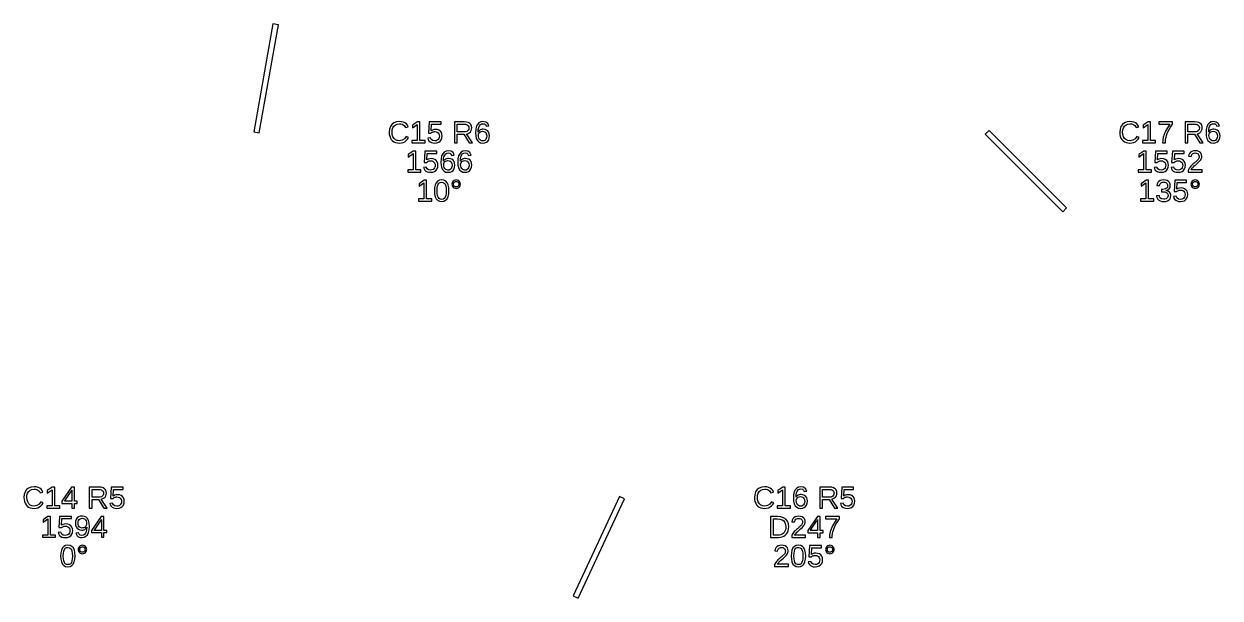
# Model space of a CAD drawing. Extents: x 195 to 2890, y 70 to 1529.
# Drawn here: x 1560.3 to 1887.8, y 472.5 to 629.7 of the extents above; entities that cross this region are included whole.
import ezdxf

# ---------------------------------------------------------------- set-up
doc = ezdxf.new("R2010")
doc.units = 0
doc.layers.get('0').update_dxf_attribs({"linetype": 'CONTINUOUS'})

msp = doc.modelspace()

# ---------------------------------------------------------------- linework, layer by layer
for points in [[(1629.95, 629.414), (1628.47, 629.674), (1623.26, 600.13), (1624.74, 599.87)], [(1663.63, 597.093), (1664.13, 597.222), (1664.58, 597.437), (1664.97, 597.734), (1665.3, 598.109), (1665.57, 598.564), (1664.94, 598.881), (1664.47, 598.219), (1663.86, 597.821), (1663.13, 597.689), (1662.54, 597.76), (1662.05, 597.974), (1661.64, 598.33), (1661.33, 598.803), (1661.15, 599.368), (1661.08, 600.024), (1661.14, 600.685), (1661.32, 601.244), (1661.61, 601.703), (1662.01, 602.043), (1662.51, 602.247), (1663.09, 602.315), (1663.48, 602.286), (1663.83, 602.198), (1664.14, 602.051), (1664.41, 601.848), (1664.62, 601.593), (1664.78, 601.286), (1665.52, 601.53), (1665.29, 601.961), (1664.99, 602.315), (1664.62, 602.592), (1664.17, 602.791), (1663.66, 602.91), (1663.09, 602.95), (1662.28, 602.863), (1661.59, 602.604), (1661.04, 602.173), (1660.62, 601.589), (1660.38, 600.873), (1660.3, 600.024), (1660.33, 599.441), (1660.44, 598.913), (1660.63, 598.44), (1660.88, 598.028), (1661.2, 597.685), (1661.59, 597.41), (1662.04, 597.21), (1662.54, 597.09), (1663.09, 597.05)], [(1670.12, 597.754), (1668.72, 597.754), (1668.72, 602.864), (1668.05, 602.864), (1666.69, 601.933), (1666.69, 601.241), (1667.99, 602.165), (1667.99, 597.754), (1666.53, 597.754), (1666.53, 597.132), (1670.12, 597.132)], [(1673.37, 597.108), (1673.86, 597.282), (1674.27, 597.571), (1674.57, 597.961), (1674.75, 598.437), (1674.81, 598.999), (1674.75, 599.497), (1674.59, 599.929), (1674.31, 600.293), (1673.93, 600.569), (1673.48, 600.734), (1672.96, 600.789), (1672.51, 600.749), (1672.12, 600.627), (1671.77, 600.423), (1671.88, 602.242), (1674.48, 602.242), (1674.48, 602.864), (1671.22, 602.864), (1671.03, 599.78), (1671.74, 599.78), (1671.91, 599.915), (1672.08, 600.021), (1672.25, 600.098), (1672.43, 600.15), (1672.61, 600.181), (1672.81, 600.191), (1673.16, 600.154), (1673.46, 600.043), (1673.71, 599.858), (1673.9, 599.612), (1674.01, 599.321), (1674.05, 598.983), (1674.01, 598.597), (1673.9, 598.271), (1673.71, 598.004), (1673.46, 597.806), (1673.16, 597.688), (1672.79, 597.648), (1672.23, 597.743), (1671.83, 598.026), (1671.6, 598.499), (1670.86, 598.413), (1670.99, 598.006), (1671.19, 597.668), (1671.48, 597.4), (1671.84, 597.206), (1672.28, 597.089), (1672.78, 597.05)], [(1678.94, 599.512), (1680.72, 599.512), (1682.21, 597.132), (1683.11, 597.132), (1681.48, 599.601), (1681.88, 599.713), (1682.23, 599.896), (1682.51, 600.151), (1682.71, 600.463), (1682.84, 600.821), (1682.88, 601.225), (1682.82, 601.702), (1682.64, 602.104), (1682.35, 602.431), (1681.95, 602.672), (1681.45, 602.816), (1680.86, 602.864), (1678.16, 602.864), (1678.16, 597.132), (1678.94, 597.132)], [(1686.45, 597.108), (1686.9, 597.283), (1687.27, 597.575), (1687.54, 597.967), (1687.71, 598.445), (1687.76, 599.007), (1687.71, 599.528), (1687.55, 599.973), (1687.3, 600.342), (1686.95, 600.618), (1686.53, 600.783), (1686.04, 600.838), (1685.74, 600.817), (1685.46, 600.752), (1685.21, 600.645), (1684.98, 600.496), (1684.8, 600.309), (1684.64, 600.081), (1684.68, 600.761), (1684.8, 601.325), (1684.99, 601.772), (1685.25, 602.096), (1685.57, 602.291), (1685.96, 602.356), (1686.39, 602.278), (1686.7, 602.045), (1686.9, 601.656), (1687.6, 601.782), (1687.27, 602.431), (1686.73, 602.82), (1685.97, 602.95), (1685.36, 602.861), (1684.85, 602.595), (1684.45, 602.152), (1684.15, 601.544), (1683.98, 600.782), (1683.92, 599.866), (1683.97, 599.022), (1684.14, 598.323), (1684.43, 597.77), (1684.82, 597.37), (1685.31, 597.13), (1685.91, 597.05)], [(1863.63, 597.093), (1864.13, 597.222), (1864.58, 597.437), (1864.97, 597.734), (1865.3, 598.109), (1865.57, 598.564), (1864.94, 598.881), (1864.47, 598.219), (1863.86, 597.821), (1863.13, 597.689), (1862.54, 597.76), (1862.05, 597.974), (1861.64, 598.33), (1861.33, 598.803), (1861.15, 599.368), (1861.08, 600.024), (1861.14, 600.685), (1861.32, 601.244), (1861.61, 601.703), (1862.01, 602.043), (1862.51, 602.247), (1863.09, 602.315), (1863.48, 602.286), (1863.83, 602.198), (1864.14, 602.051), (1864.41, 601.848), (1864.62, 601.593), (1864.78, 601.286), (1865.52, 601.53), (1865.29, 601.961), (1864.99, 602.315), (1864.62, 602.592), (1864.17, 602.791), (1863.66, 602.91), (1863.09, 602.95), (1862.28, 602.863), (1861.59, 602.604), (1861.04, 602.173), (1860.62, 601.589), (1860.38, 600.873), (1860.3, 600.024), (1860.33, 599.441), (1860.44, 598.913), (1860.63, 598.44), (1860.88, 598.028), (1861.2, 597.685), (1861.59, 597.41), (1862.04, 597.21), (1862.54, 597.09), (1863.09, 597.05)], [(1870.12, 597.754), (1868.72, 597.754), (1868.72, 602.864), (1868.05, 602.864), (1866.69, 601.933), (1866.69, 601.241), (1867.99, 602.165), (1867.99, 597.754), (1866.53, 597.754), (1866.53, 597.132), (1870.12, 597.132)], [(1872.8, 597.655), (1872.86, 598.166), (1872.96, 598.665), (1873.1, 599.161), (1873.28, 599.662), (1873.5, 600.167), (1873.8, 600.739), (1874.21, 601.44), (1874.74, 602.27), (1874.74, 602.864), (1870.95, 602.864), (1870.95, 602.242), (1874.03, 602.242), (1873.37, 601.228), (1872.86, 600.295), (1872.48, 599.445), (1872.22, 598.648), (1872.06, 597.877), (1872.01, 597.132), (1872.78, 597.132)], [(1878.94, 599.512), (1880.72, 599.512), (1882.21, 597.132), (1883.11, 597.132), (1881.48, 599.601), (1881.88, 599.713), (1882.23, 599.896), (1882.51, 600.151), (1882.71, 600.463), (1882.84, 600.821), (1882.88, 601.225), (1882.82, 601.702), (1882.64, 602.104), (1882.35, 602.431), (1881.95, 602.672), (1881.45, 602.816), (1880.86, 602.864), (1878.16, 602.864), (1878.16, 597.132), (1878.94, 597.132)], [(1886.45, 597.108), (1886.9, 597.283), (1887.27, 597.575), (1887.54, 597.967), (1887.71, 598.445), (1887.76, 599.007), (1887.71, 599.528), (1887.55, 599.973), (1887.3, 600.342), (1886.95, 600.618), (1886.53, 600.783), (1886.04, 600.838), (1885.74, 600.817), (1885.46, 600.752), (1885.21, 600.645), (1884.98, 600.496), (1884.8, 600.309), (1884.64, 600.081), (1884.68, 600.761), (1884.8, 601.325), (1884.99, 601.772), (1885.25, 602.096), (1885.57, 602.291), (1885.96, 602.356), (1886.39, 602.278), (1886.7, 602.045), (1886.9, 601.656), (1887.6, 601.782), (1887.27, 602.431), (1886.73, 602.82), (1885.97, 602.95), (1885.36, 602.861), (1884.85, 602.595), (1884.45, 602.152), (1884.15, 601.544), (1883.98, 600.782), (1883.92, 599.866), (1883.97, 599.022), (1884.14, 598.323), (1884.43, 597.77), (1884.82, 597.37), (1885.31, 597.13), (1885.91, 597.05)], [(1678.94, 600.126), (1678.94, 602.242), (1680.78, 602.242), (1681.17, 602.213), (1681.5, 602.125), (1681.76, 601.979), (1681.95, 601.778), (1682.06, 601.524), (1682.1, 601.217), (1682.06, 600.898), (1681.95, 600.63), (1681.76, 600.413), (1681.51, 600.254), (1681.19, 600.158), (1680.81, 600.126)], [(1685.56, 597.687), (1685.28, 597.828), (1685.05, 598.063), (1684.86, 598.372), (1684.75, 598.734), (1684.72, 599.15), (1684.75, 599.474), (1684.86, 599.749), (1685.03, 599.974), (1685.27, 600.14), (1685.54, 600.239), (1685.86, 600.273), (1686.2, 600.235), (1686.48, 600.122), (1686.71, 599.935), (1686.88, 599.678), (1686.98, 599.358), (1687.02, 598.975), (1686.98, 598.589), (1686.88, 598.263), (1686.72, 597.996), (1686.49, 597.798), (1686.21, 597.68), (1685.89, 597.64)], [(1845.74, 579.317), (1824.53, 600.53), (1823.47, 599.47), (1844.68, 578.256)], [(1878.94, 600.126), (1878.94, 602.242), (1880.78, 602.242), (1881.17, 602.213), (1881.5, 602.125), (1881.76, 601.979), (1881.95, 601.778), (1882.06, 601.524), (1882.1, 601.217), (1882.06, 600.898), (1881.95, 600.63), (1881.76, 600.413), (1881.51, 600.254), (1881.19, 600.158), (1880.81, 600.126)], [(1885.56, 597.687), (1885.28, 597.828), (1885.05, 598.063), (1884.86, 598.372), (1884.75, 598.734), (1884.72, 599.15), (1884.75, 599.474), (1884.86, 599.749), (1885.03, 599.974), (1885.27, 600.14), (1885.54, 600.239), (1885.86, 600.273), (1886.2, 600.235), (1886.48, 600.122), (1886.71, 599.935), (1886.88, 599.678), (1886.98, 599.358), (1887.02, 598.975), (1886.98, 598.589), (1886.88, 598.263), (1886.72, 597.996), (1886.49, 597.798), (1886.21, 597.68), (1885.89, 597.64)], [(1668.96, 589.754), (1667.56, 589.754), (1667.56, 594.864), (1666.89, 594.864), (1665.53, 593.933), (1665.53, 593.241), (1666.83, 594.165), (1666.83, 589.754), (1665.37, 589.754), (1665.37, 589.132), (1668.96, 589.132)], [(1672.21, 589.108), (1672.7, 589.282), (1673.11, 589.571), (1673.41, 589.961), (1673.59, 590.437), (1673.65, 590.999), (1673.59, 591.497), (1673.43, 591.929), (1673.15, 592.293), (1672.77, 592.569), (1672.32, 592.734), (1671.8, 592.789), (1671.35, 592.749), (1670.96, 592.627), (1670.61, 592.423), (1670.72, 594.242), (1673.32, 594.242), (1673.32, 594.864), (1670.06, 594.864), (1669.87, 591.78), (1670.58, 591.78), (1670.75, 591.915), (1670.92, 592.021), (1671.09, 592.098), (1671.27, 592.15), (1671.45, 592.181), (1671.65, 592.191), (1672, 592.154), (1672.3, 592.043), (1672.55, 591.858), (1672.74, 591.612), (1672.85, 591.321), (1672.89, 590.983), (1672.85, 590.597), (1672.74, 590.271), (1672.56, 590.004), (1672.3, 589.806), (1672, 589.688), (1671.63, 589.648), (1671.07, 589.743), (1670.68, 590.026), (1670.44, 590.499), (1669.7, 590.413), (1669.83, 590.006), (1670.03, 589.668), (1670.32, 589.4), (1670.68, 589.206), (1671.12, 589.089), (1671.62, 589.05)], [(1676.95, 589.108), (1677.41, 589.283), (1677.78, 589.575), (1678.05, 589.967), (1678.21, 590.445), (1678.27, 591.007), (1678.22, 591.528), (1678.06, 591.973), (1677.8, 592.342), (1677.46, 592.618), (1677.04, 592.783), (1676.54, 592.838), (1676.24, 592.817), (1675.97, 592.752), (1675.71, 592.645), (1675.49, 592.496), (1675.3, 592.309), (1675.15, 592.081), (1675.19, 592.761), (1675.3, 593.325), (1675.5, 593.772), (1675.76, 594.096), (1676.08, 594.291), (1676.47, 594.356), (1676.89, 594.278), (1677.21, 594.045), (1677.41, 593.656), (1678.11, 593.782), (1677.78, 594.431), (1677.23, 594.82), (1676.47, 594.95), (1675.87, 594.861), (1675.36, 594.595), (1674.96, 594.152), (1674.66, 593.544), (1674.48, 592.782), (1674.42, 591.866), (1674.48, 591.022), (1674.65, 590.323), (1674.94, 589.77), (1675.33, 589.37), (1675.82, 589.13), (1676.42, 589.05)], [(1681.59, 589.108), (1682.04, 589.283), (1682.41, 589.575), (1682.68, 589.967), (1682.85, 590.445), (1682.9, 591.007), (1682.85, 591.528), (1682.7, 591.973), (1682.44, 592.342), (1682.09, 592.618), (1681.67, 592.783), (1681.18, 592.838), (1680.88, 592.817), (1680.6, 592.752), (1680.35, 592.645), (1680.12, 592.496), (1679.94, 592.309), (1679.79, 592.081), (1679.82, 592.761), (1679.94, 593.325), (1680.13, 593.772), (1680.39, 594.096), (1680.71, 594.291), (1681.1, 594.356), (1681.53, 594.278), (1681.84, 594.045), (1682.04, 593.656), (1682.74, 593.782), (1682.41, 594.431), (1681.87, 594.82), (1681.11, 594.95), (1680.5, 594.861), (1680, 594.595), (1679.59, 594.152), (1679.29, 593.544), (1679.12, 592.782), (1679.06, 591.866), (1679.11, 591.022), (1679.29, 590.323), (1679.57, 589.77), (1679.96, 589.37), (1680.46, 589.13), (1681.05, 589.05)], [(1868.96, 589.754), (1867.56, 589.754), (1867.56, 594.864), (1866.89, 594.864), (1865.53, 593.933), (1865.53, 593.241), (1866.83, 594.165), (1866.83, 589.754), (1865.37, 589.754), (1865.37, 589.132), (1868.96, 589.132)], [(1872.21, 589.108), (1872.7, 589.282), (1873.11, 589.571), (1873.41, 589.961), (1873.59, 590.437), (1873.65, 590.999), (1873.59, 591.497), (1873.43, 591.929), (1873.15, 592.293), (1872.77, 592.569), (1872.32, 592.734), (1871.8, 592.789), (1871.35, 592.749), (1870.96, 592.627), (1870.61, 592.423), (1870.72, 594.242), (1873.32, 594.242), (1873.32, 594.864), (1870.06, 594.864), (1869.87, 591.78), (1870.58, 591.78), (1870.75, 591.915), (1870.92, 592.021), (1871.09, 592.098), (1871.27, 592.15), (1871.45, 592.181), (1871.65, 592.191), (1872, 592.154), (1872.3, 592.043), (1872.55, 591.858), (1872.74, 591.612), (1872.85, 591.321), (1872.89, 590.983), (1872.85, 590.597), (1872.74, 590.271), (1872.56, 590.004), (1872.3, 589.806), (1872, 589.688), (1871.63, 589.648), (1871.07, 589.743), (1870.68, 590.026), (1870.44, 590.499), (1869.7, 590.413), (1869.83, 590.006), (1870.03, 589.668), (1870.32, 589.4), (1870.68, 589.206), (1871.12, 589.089), (1871.62, 589.05)], [(1876.84, 589.108), (1877.34, 589.282), (1877.75, 589.571), (1878.04, 589.961), (1878.22, 590.437), (1878.28, 590.999), (1878.23, 591.497), (1878.06, 591.929), (1877.78, 592.293), (1877.41, 592.569), (1876.96, 592.734), (1876.43, 592.789), (1875.99, 592.749), (1875.59, 592.627), (1875.25, 592.423), (1875.36, 594.242), (1877.95, 594.242), (1877.95, 594.864), (1874.69, 594.864), (1874.5, 591.78), (1875.22, 591.78), (1875.39, 591.915), (1875.56, 592.021), (1875.73, 592.098), (1875.9, 592.15), (1876.09, 592.181), (1876.28, 592.191), (1876.64, 592.154), (1876.94, 592.043), (1877.19, 591.858), (1877.37, 591.612), (1877.49, 591.321), (1877.52, 590.983), (1877.49, 590.597), (1877.38, 590.271), (1877.19, 590.004), (1876.94, 589.806), (1876.63, 589.688), (1876.27, 589.648), (1875.71, 589.743), (1875.31, 590.026), (1875.07, 590.499), (1874.33, 590.413), (1874.46, 590.006), (1874.67, 589.668), (1874.96, 589.4), (1875.32, 589.206), (1875.75, 589.089), (1876.25, 589.05)], [(1882.85, 589.754), (1879.86, 589.754), (1879.96, 589.946), (1880.09, 590.144), (1880.26, 590.346), (1880.46, 590.559), (1880.71, 590.789), (1881, 591.036), (1881.51, 591.457), (1881.89, 591.797), (1882.15, 592.057), (1882.34, 592.277), (1882.49, 592.496), (1882.61, 592.716), (1882.69, 592.936), (1882.74, 593.157), (1882.76, 593.379), (1882.71, 593.843), (1882.55, 594.23), (1882.29, 594.541), (1881.94, 594.768), (1881.5, 594.904), (1880.96, 594.95), (1880.47, 594.905), (1880.04, 594.769), (1879.67, 594.543), (1879.38, 594.24), (1879.19, 593.876), (1879.09, 593.448), (1879.83, 593.379), (1879.9, 593.663), (1880.02, 593.901), (1880.19, 594.093), (1880.41, 594.235), (1880.67, 594.319), (1880.96, 594.348), (1881.27, 594.319), (1881.52, 594.232), (1881.73, 594.087), (1881.88, 593.89), (1881.98, 593.646), (1882.01, 593.355), (1881.99, 593.13), (1881.94, 592.921), (1881.85, 592.728), (1881.73, 592.547), (1881.59, 592.37), (1881.43, 592.199), (1881.25, 592.031), (1881.05, 591.863), (1880.84, 591.695), (1880.63, 591.522), (1880.41, 591.34), (1880.19, 591.148), (1879.97, 590.943), (1879.76, 590.724), (1879.56, 590.488), (1879.37, 590.233), (1879.2, 589.953), (1879.05, 589.648), (1879.05, 589.132), (1882.85, 589.132)], [(1676.07, 589.687), (1675.79, 589.828), (1675.55, 590.063), (1675.37, 590.372), (1675.26, 590.734), (1675.22, 591.15), (1675.26, 591.474), (1675.36, 591.749), (1675.54, 591.974), (1675.77, 592.14), (1676.05, 592.239), (1676.37, 592.273), (1676.7, 592.235), (1676.99, 592.122), (1677.22, 591.935), (1677.39, 591.678), (1677.49, 591.358), (1677.52, 590.975), (1677.49, 590.589), (1677.39, 590.263), (1677.22, 589.996), (1677, 589.798), (1676.72, 589.68), (1676.39, 589.64)], [(1680.71, 589.687), (1680.43, 589.828), (1680.19, 590.063), (1680, 590.372), (1679.9, 590.734), (1679.86, 591.15), (1679.89, 591.474), (1680, 591.749), (1680.17, 591.974), (1680.41, 592.14), (1680.68, 592.239), (1681, 592.273), (1681.34, 592.235), (1681.62, 592.122), (1681.85, 591.935), (1682.02, 591.678), (1682.12, 591.358), (1682.16, 590.975), (1682.12, 590.589), (1682.02, 590.263), (1681.86, 589.996), (1681.63, 589.798), (1681.35, 589.68), (1681.03, 589.64)], [(1671.93, 581.754), (1670.53, 581.754), (1670.53, 586.864), (1669.86, 586.864), (1668.5, 585.933), (1668.5, 585.241), (1669.79, 586.165), (1669.79, 581.754), (1668.33, 581.754), (1668.33, 581.132), (1671.93, 581.132)], [(1675.25, 581.134), (1675.74, 581.387), (1676.14, 581.807), (1676.42, 582.387), (1676.59, 583.118), (1676.64, 584), (1676.59, 584.894), (1676.43, 585.629), (1676.16, 586.205), (1675.78, 586.619), (1675.28, 586.867), (1674.67, 586.95), (1674.03, 586.868), (1673.53, 586.623), (1673.14, 586.213), (1672.87, 585.64), (1672.71, 584.902), (1672.66, 584), (1672.71, 583.114), (1672.88, 582.382), (1673.16, 581.803), (1673.54, 581.385), (1674.04, 581.134), (1674.64, 581.05)], [(1674.25, 581.711), (1673.94, 581.9), (1673.7, 582.214), (1673.53, 582.664), (1673.43, 583.259), (1673.4, 584), (1673.43, 584.759), (1673.53, 585.362), (1673.69, 585.806), (1673.93, 586.112), (1674.26, 586.295), (1674.67, 586.356), (1675.06, 586.294), (1675.38, 586.108), (1675.61, 585.798), (1675.77, 585.351), (1675.87, 584.751), (1675.9, 584), (1675.86, 583.271), (1675.76, 582.68), (1675.6, 582.226), (1675.36, 581.905), (1675.04, 581.712), (1674.65, 581.648)], [(1678.94, 584.668), (1679.21, 584.781), (1679.46, 584.968), (1679.65, 585.21), (1679.76, 585.484), (1679.8, 585.79), (1679.76, 586.097), (1679.65, 586.371), (1679.46, 586.612), (1679.22, 586.8), (1678.94, 586.912), (1678.63, 586.95), (1678.32, 586.912), (1678.05, 586.798), (1677.8, 586.608), (1677.62, 586.365), (1677.5, 586.093), (1677.46, 585.79), (1677.5, 585.488), (1677.62, 585.215), (1677.81, 584.972), (1678.05, 584.783), (1678.33, 584.669), (1678.63, 584.631)], [(1678.44, 585.082), (1678.27, 585.154), (1678.12, 585.274), (1678, 585.427), (1677.93, 585.599), (1677.91, 585.79), (1677.93, 585.981), (1678, 586.154), (1678.12, 586.307), (1678.27, 586.427), (1678.44, 586.499), (1678.63, 586.523), (1678.83, 586.499), (1679, 586.429), (1679.15, 586.311), (1679.26, 586.159), (1679.33, 585.986), (1679.36, 585.79), (1679.33, 585.597), (1679.26, 585.424), (1679.15, 585.271), (1678.99, 585.153), (1678.82, 585.082), (1678.63, 585.058)], [(1869.61, 581.754), (1868.21, 581.754), (1868.21, 586.864), (1867.54, 586.864), (1866.18, 585.933), (1866.18, 585.241), (1867.48, 586.165), (1867.48, 581.754), (1866.02, 581.754), (1866.02, 581.132), (1869.61, 581.132)], [(1872.92, 581.099), (1873.4, 581.244), (1873.78, 581.486), (1874.06, 581.816), (1874.23, 582.225), (1874.28, 582.714), (1874.24, 583.06), (1874.13, 583.363), (1873.93, 583.626), (1873.66, 583.835), (1873.32, 583.978), (1872.93, 584.057), (1872.93, 584.073), (1873.29, 584.179), (1873.58, 584.335), (1873.82, 584.539), (1873.99, 584.791), (1874.09, 585.089), (1874.13, 585.432), (1874.07, 585.875), (1873.91, 586.247), (1873.65, 586.549), (1873.29, 586.772), (1872.84, 586.905), (1872.31, 586.95), (1871.81, 586.906), (1871.38, 586.774), (1871.02, 586.555), (1870.73, 586.258), (1870.53, 585.892), (1870.43, 585.457), (1871.17, 585.4), (1871.23, 585.678), (1871.34, 585.911), (1871.52, 586.099), (1871.74, 586.237), (1872, 586.32), (1872.3, 586.348), (1872.63, 586.318), (1872.89, 586.229), (1873.1, 586.081), (1873.25, 585.882), (1873.34, 585.64), (1873.37, 585.355), (1873.34, 585.068), (1873.23, 584.826), (1873.04, 584.629), (1872.79, 584.483), (1872.48, 584.395), (1872.11, 584.366), (1871.71, 584.366), (1871.71, 583.731), (1872.12, 583.731), (1872.54, 583.702), (1872.89, 583.615), (1873.16, 583.469), (1873.36, 583.271), (1873.48, 583.028), (1873.52, 582.739), (1873.49, 582.41), (1873.38, 582.14), (1873.21, 581.929), (1872.97, 581.778), (1872.68, 581.687), (1872.34, 581.656), (1871.71, 581.769), (1871.29, 582.108), (1871.09, 582.674), (1870.33, 582.604), (1870.45, 582.134), (1870.65, 581.746), (1870.95, 581.443), (1871.34, 581.225), (1871.8, 581.094), (1872.34, 581.05)], [(1877.49, 581.108), (1877.99, 581.282), (1878.4, 581.571), (1878.7, 581.961), (1878.88, 582.437), (1878.94, 582.999), (1878.88, 583.497), (1878.71, 583.929), (1878.43, 584.293), (1878.06, 584.569), (1877.61, 584.734), (1877.08, 584.789), (1876.64, 584.749), (1876.24, 584.627), (1875.9, 584.423), (1876.01, 586.242), (1878.6, 586.242), (1878.6, 586.864), (1875.34, 586.864), (1875.15, 583.78), (1875.87, 583.78), (1876.04, 583.915), (1876.21, 584.021), (1876.38, 584.098), (1876.56, 584.15), (1876.74, 584.181), (1876.93, 584.191), (1877.29, 584.154), (1877.59, 584.043), (1877.84, 583.858), (1878.03, 583.612), (1878.14, 583.321), (1878.17, 582.983), (1878.14, 582.597), (1878.03, 582.271), (1877.84, 582.004), (1877.59, 581.806), (1877.28, 581.688), (1876.92, 581.648), (1876.36, 581.743), (1875.96, 582.026), (1875.73, 582.499), (1874.98, 582.413), (1875.11, 582.006), (1875.32, 581.668), (1875.61, 581.4), (1875.97, 581.206), (1876.4, 581.089), (1876.9, 581.05)], [(1881.25, 584.668), (1881.53, 584.781), (1881.77, 584.968), (1881.96, 585.21), (1882.08, 585.484), (1882.12, 585.79), (1882.08, 586.097), (1881.97, 586.371), (1881.78, 586.612), (1881.53, 586.8), (1881.26, 586.912), (1880.95, 586.95), (1880.64, 586.912), (1880.36, 586.798), (1880.12, 586.608), (1879.93, 586.365), (1879.82, 586.093), (1879.78, 585.79), (1879.82, 585.488), (1879.93, 585.215), (1880.13, 584.972), (1880.37, 584.783), (1880.64, 584.669), (1880.95, 584.631)], [(1880.76, 585.082), (1880.59, 585.154), (1880.44, 585.274), (1880.32, 585.427), (1880.25, 585.599), (1880.23, 585.79), (1880.25, 585.981), (1880.32, 586.154), (1880.44, 586.307), (1880.59, 586.427), (1880.76, 586.499), (1880.95, 586.523), (1881.14, 586.499), (1881.31, 586.429), (1881.46, 586.311), (1881.58, 586.159), (1881.65, 585.986), (1881.67, 585.79), (1881.65, 585.597), (1881.58, 585.424), (1881.46, 585.271), (1881.31, 585.153), (1881.14, 585.082), (1880.95, 585.058)], [(1563.63, 497.093), (1564.13, 497.222), (1564.58, 497.437), (1564.97, 497.734), (1565.3, 498.109), (1565.57, 498.564), (1564.94, 498.881), (1564.47, 498.219), (1563.86, 497.821), (1563.13, 497.689), (1562.54, 497.76), (1562.05, 497.974), (1561.64, 498.33), (1561.33, 498.803), (1561.15, 499.368), (1561.08, 500.024), (1561.14, 500.685), (1561.32, 501.244), (1561.61, 501.703), (1562.01, 502.043), (1562.51, 502.247), (1563.09, 502.315), (1563.48, 502.286), (1563.83, 502.198), (1564.14, 502.051), (1564.41, 501.848), (1564.62, 501.593), (1564.78, 501.286), (1565.52, 501.53), (1565.29, 501.961), (1564.99, 502.315), (1564.62, 502.592), (1564.17, 502.791), (1563.66, 502.91), (1563.09, 502.95), (1562.28, 502.863), (1561.59, 502.604), (1561.04, 502.173), (1560.62, 501.589), (1560.38, 500.873), (1560.3, 500.024), (1560.33, 499.441), (1560.44, 498.913), (1560.63, 498.44), (1560.88, 498.028), (1561.2, 497.685), (1561.59, 497.41), (1562.04, 497.21), (1562.54, 497.09), (1563.09, 497.05)], [(1570.12, 497.754), (1568.72, 497.754), (1568.72, 502.864), (1568.05, 502.864), (1566.69, 501.933), (1566.69, 501.241), (1567.99, 502.165), (1567.99, 497.754), (1566.53, 497.754), (1566.53, 497.132), (1570.12, 497.132)], [(1574.11, 498.429), (1574.92, 498.429), (1574.92, 499.007), (1574.11, 499.007), (1574.11, 502.864), (1573.34, 502.864), (1570.72, 498.999), (1570.72, 498.429), (1573.42, 498.429), (1573.42, 497.132), (1574.11, 497.132)], [(1571.39, 499.007), (1571.46, 499.089), (1571.68, 499.39), (1573.15, 501.554), (1573.19, 501.618), (1573.24, 501.708), (1573.3, 501.823), (1573.36, 501.932), (1573.4, 502.004), (1573.42, 502.038), (1573.42, 499.007)], [(1578.94, 499.512), (1580.72, 499.512), (1582.21, 497.132), (1583.11, 497.132), (1581.48, 499.601), (1581.88, 499.713), (1582.23, 499.896), (1582.51, 500.151), (1582.71, 500.463), (1582.84, 500.821), (1582.88, 501.225), (1582.82, 501.702), (1582.64, 502.104), (1582.35, 502.431), (1581.95, 502.672), (1581.45, 502.816), (1580.86, 502.864), (1578.16, 502.864), (1578.16, 497.132), (1578.94, 497.132)], [(1578.94, 500.126), (1578.94, 502.242), (1580.78, 502.242), (1581.17, 502.213), (1581.5, 502.125), (1581.76, 501.979), (1581.95, 501.778), (1582.06, 501.524), (1582.1, 501.217), (1582.06, 500.898), (1581.95, 500.63), (1581.76, 500.413), (1581.51, 500.254), (1581.19, 500.158), (1580.81, 500.126)], [(1586.33, 497.108), (1586.83, 497.282), (1587.24, 497.571), (1587.54, 497.961), (1587.72, 498.437), (1587.78, 498.999), (1587.72, 499.497), (1587.55, 499.929), (1587.27, 500.293), (1586.9, 500.569), (1586.45, 500.734), (1585.93, 500.789), (1585.48, 500.749), (1585.09, 500.627), (1584.74, 500.423), (1584.85, 502.242), (1587.44, 502.242), (1587.44, 502.864), (1584.18, 502.864), (1583.99, 499.78), (1584.71, 499.78), (1584.88, 499.915), (1585.05, 500.021), (1585.22, 500.098), (1585.4, 500.15), (1585.58, 500.181), (1585.78, 500.191), (1586.13, 500.154), (1586.43, 500.043), (1586.68, 499.858), (1586.87, 499.612), (1586.98, 499.321), (1587.02, 498.983), (1586.98, 498.597), (1586.87, 498.271), (1586.68, 498.004), (1586.43, 497.806), (1586.12, 497.688), (1585.76, 497.648), (1585.2, 497.743), (1584.8, 498.026), (1584.57, 498.499), (1583.83, 498.413), (1583.95, 498.006), (1584.16, 497.668), (1584.45, 497.4), (1584.81, 497.206), (1585.24, 497.089), (1585.74, 497.05)], [(1763.63, 497.093), (1764.13, 497.222), (1764.58, 497.437), (1764.97, 497.734), (1765.3, 498.109), (1765.57, 498.564), (1764.94, 498.881), (1764.47, 498.219), (1763.86, 497.821), (1763.13, 497.689), (1762.54, 497.76), (1762.05, 497.974), (1761.64, 498.33), (1761.33, 498.803), (1761.15, 499.368), (1761.08, 500.024), (1761.14, 500.685), (1761.32, 501.244), (1761.61, 501.703), (1762.01, 502.043), (1762.51, 502.247), (1763.09, 502.315), (1763.48, 502.286), (1763.83, 502.198), (1764.14, 502.051), (1764.41, 501.848), (1764.62, 501.593), (1764.78, 501.286), (1765.52, 501.53), (1765.29, 501.961), (1764.99, 502.315), (1764.62, 502.592), (1764.17, 502.791), (1763.66, 502.91), (1763.09, 502.95), (1762.28, 502.863), (1761.59, 502.604), (1761.04, 502.173), (1760.62, 501.589), (1760.38, 500.873), (1760.3, 500.024), (1760.33, 499.441), (1760.44, 498.913), (1760.63, 498.44), (1760.88, 498.028), (1761.2, 497.685), (1761.59, 497.41), (1762.04, 497.21), (1762.54, 497.09), (1763.09, 497.05)], [(1770.12, 497.754), (1768.72, 497.754), (1768.72, 502.864), (1768.05, 502.864), (1766.69, 501.933), (1766.69, 501.241), (1767.99, 502.165), (1767.99, 497.754), (1766.53, 497.754), (1766.53, 497.132), (1770.12, 497.132)], [(1773.48, 497.108), (1773.93, 497.283), (1774.3, 497.575), (1774.57, 497.967), (1774.74, 498.445), (1774.79, 499.007), (1774.74, 499.528), (1774.59, 499.973), (1774.33, 500.342), (1773.98, 500.618), (1773.56, 500.783), (1773.07, 500.838), (1772.77, 500.817), (1772.49, 500.752), (1772.24, 500.645), (1772.01, 500.496), (1771.83, 500.309), (1771.68, 500.081), (1771.71, 500.761), (1771.83, 501.325), (1772.02, 501.772), (1772.28, 502.096), (1772.6, 502.291), (1772.99, 502.356), (1773.42, 502.278), (1773.73, 502.045), (1773.93, 501.656), (1774.63, 501.782), (1774.3, 502.431), (1773.76, 502.82), (1773, 502.95), (1772.39, 502.861), (1771.89, 502.595), (1771.48, 502.152), (1771.19, 501.544), (1771.01, 500.782), (1770.95, 499.866), (1771.01, 499.022), (1771.18, 498.323), (1771.46, 497.77), (1771.85, 497.37), (1772.35, 497.13), (1772.94, 497.05)], [(1778.94, 499.512), (1780.72, 499.512), (1782.21, 497.132), (1783.11, 497.132), (1781.48, 499.601), (1781.88, 499.713), (1782.23, 499.896), (1782.51, 500.151), (1782.71, 500.463), (1782.84, 500.821), (1782.88, 501.225), (1782.82, 501.702), (1782.64, 502.104), (1782.35, 502.431), (1781.95, 502.672), (1781.45, 502.816), (1780.86, 502.864), (1778.16, 502.864), (1778.16, 497.132), (1778.94, 497.132)], [(1778.94, 500.126), (1778.94, 502.242), (1780.78, 502.242), (1781.17, 502.213), (1781.5, 502.125), (1781.76, 501.979), (1781.95, 501.778), (1782.06, 501.524), (1782.1, 501.217), (1782.06, 500.898), (1781.95, 500.63), (1781.76, 500.413), (1781.51, 500.254), (1781.19, 500.158), (1780.81, 500.126)], [(1786.33, 497.108), (1786.83, 497.282), (1787.24, 497.571), (1787.54, 497.961), (1787.72, 498.437), (1787.78, 498.999), (1787.72, 499.497), (1787.55, 499.929), (1787.27, 500.293), (1786.9, 500.569), (1786.45, 500.734), (1785.93, 500.789), (1785.48, 500.749), (1785.09, 500.627), (1784.74, 500.423), (1784.85, 502.242), (1787.44, 502.242), (1787.44, 502.864), (1784.18, 502.864), (1783.99, 499.78), (1784.71, 499.78), (1784.88, 499.915), (1785.05, 500.021), (1785.22, 500.098), (1785.4, 500.15), (1785.58, 500.181), (1785.78, 500.191), (1786.13, 500.154), (1786.43, 500.043), (1786.68, 499.858), (1786.87, 499.612), (1786.98, 499.321), (1787.02, 498.983), (1786.98, 498.597), (1786.87, 498.271), (1786.68, 498.004), (1786.43, 497.806), (1786.12, 497.688), (1785.76, 497.648), (1785.2, 497.743), (1784.8, 498.026), (1784.57, 498.499), (1783.83, 498.413), (1783.95, 498.006), (1784.16, 497.668), (1784.45, 497.4), (1784.81, 497.206), (1785.24, 497.089), (1785.74, 497.05)], [(1724.68, 499.683), (1723.32, 500.317), (1710.64, 473.128), (1712, 472.494)], [(1772.6, 497.687), (1772.32, 497.828), (1772.08, 498.063), (1771.9, 498.372), (1771.79, 498.734), (1771.75, 499.15), (1771.78, 499.474), (1771.89, 499.749), (1772.07, 499.974), (1772.3, 500.14), (1772.57, 500.239), (1772.89, 500.273), (1773.23, 500.235), (1773.51, 500.122), (1773.74, 499.935), (1773.91, 499.678), (1774.01, 499.358), (1774.05, 498.975), (1774.02, 498.589), (1773.91, 498.263), (1773.75, 497.996), (1773.52, 497.798), (1773.24, 497.68), (1772.92, 497.64)], [(1568.96, 489.754), (1567.56, 489.754), (1567.56, 494.864), (1566.89, 494.864), (1565.53, 493.933), (1565.53, 493.241), (1566.83, 494.165), (1566.83, 489.754), (1565.37, 489.754), (1565.37, 489.132), (1568.96, 489.132)], [(1572.21, 489.108), (1572.7, 489.282), (1573.11, 489.571), (1573.41, 489.961), (1573.59, 490.437), (1573.65, 490.999), (1573.59, 491.497), (1573.43, 491.929), (1573.15, 492.293), (1572.77, 492.569), (1572.32, 492.734), (1571.8, 492.789), (1571.35, 492.749), (1570.96, 492.627), (1570.61, 492.423), (1570.72, 494.242), (1573.32, 494.242), (1573.32, 494.864), (1570.06, 494.864), (1569.87, 491.78), (1570.58, 491.78), (1570.75, 491.915), (1570.92, 492.021), (1571.09, 492.098), (1571.27, 492.15), (1571.45, 492.181), (1571.65, 492.191), (1572, 492.154), (1572.3, 492.043), (1572.55, 491.858), (1572.74, 491.612), (1572.85, 491.321), (1572.89, 490.983), (1572.85, 490.597), (1572.74, 490.271), (1572.56, 490.004), (1572.3, 489.806), (1572, 489.688), (1571.63, 489.648), (1571.07, 489.743), (1570.68, 490.026), (1570.44, 490.499), (1569.7, 490.413), (1569.83, 490.006), (1570.03, 489.668), (1570.32, 489.4), (1570.68, 489.206), (1571.12, 489.089), (1571.62, 489.05)], [(1576.78, 489.138), (1577.29, 489.403), (1577.7, 489.844), (1578, 490.448), (1578.18, 491.205), (1578.24, 492.114), (1578.18, 492.981), (1578.02, 493.691), (1577.75, 494.242), (1577.37, 494.635), (1576.88, 494.871), (1576.3, 494.95), (1575.74, 494.893), (1575.28, 494.721), (1574.9, 494.435), (1574.61, 494.049), (1574.45, 493.578), (1574.39, 493.021), (1574.44, 492.476), (1574.6, 492.009), (1574.85, 491.618), (1575.2, 491.324), (1575.61, 491.147), (1576.09, 491.089), (1576.4, 491.113), (1576.69, 491.187), (1576.96, 491.31), (1577.2, 491.474), (1577.38, 491.67), (1577.52, 491.898), (1577.47, 491.23), (1577.35, 490.672), (1577.15, 490.226), (1576.89, 489.901), (1576.57, 489.705), (1576.18, 489.64), (1575.74, 489.72), (1575.41, 489.958), (1575.21, 490.356), (1574.51, 490.246), (1574.65, 489.865), (1574.84, 489.56), (1575.09, 489.333), (1575.39, 489.176), (1575.75, 489.082), (1576.16, 489.05)], [(1582.22, 490.429), (1583.02, 490.429), (1583.02, 491.007), (1582.22, 491.007), (1582.22, 494.864), (1581.45, 494.864), (1578.83, 490.999), (1578.83, 490.429), (1581.53, 490.429), (1581.53, 489.132), (1582.22, 489.132)], [(1767.4, 489.129), (1767.89, 489.247), (1768.33, 489.443), (1768.72, 489.714), (1769.05, 490.054), (1769.31, 490.462), (1769.5, 490.931), (1769.62, 491.448), (1769.66, 492.015), (1769.57, 492.844), (1769.31, 493.536), (1768.87, 494.092), (1768.27, 494.498), (1767.52, 494.741), (1766.62, 494.822), (1764.72, 494.822), (1764.72, 489.089), (1766.87, 489.089)], [(1774.27, 489.712), (1771.28, 489.712), (1771.38, 489.904), (1771.51, 490.101), (1771.68, 490.304), (1771.89, 490.517), (1772.13, 490.747), (1772.43, 490.993), (1772.93, 491.414), (1773.31, 491.755), (1773.58, 492.015), (1773.76, 492.234), (1773.91, 492.454), (1774.03, 492.674), (1774.12, 492.894), (1774.17, 493.115), (1774.18, 493.337), (1774.13, 493.801), (1773.98, 494.188), (1773.72, 494.499), (1773.36, 494.726), (1772.92, 494.862), (1772.38, 494.908), (1771.89, 494.862), (1771.46, 494.727), (1771.09, 494.501), (1770.8, 494.198), (1770.61, 493.833), (1770.51, 493.406), (1771.26, 493.337), (1771.32, 493.621), (1771.44, 493.859), (1771.61, 494.051), (1771.83, 494.192), (1772.09, 494.277), (1772.38, 494.305), (1772.69, 494.277), (1772.95, 494.19), (1773.15, 494.045), (1773.31, 493.848), (1773.4, 493.604), (1773.43, 493.313), (1773.41, 493.088), (1773.36, 492.879), (1773.27, 492.686), (1773.15, 492.504), (1773.01, 492.328), (1772.85, 492.157), (1772.67, 491.989), (1772.47, 491.821), (1772.26, 491.653), (1772.05, 491.48), (1771.83, 491.297), (1771.61, 491.105), (1771.4, 490.901), (1771.19, 490.681), (1770.98, 490.446), (1770.79, 490.191), (1770.62, 489.911), (1770.48, 489.606), (1770.48, 489.089), (1774.27, 489.089)], [(1778.28, 490.387), (1779.08, 490.387), (1779.08, 490.965), (1778.28, 490.965), (1778.28, 494.822), (1777.51, 494.822), (1774.88, 490.957), (1774.88, 490.387), (1777.58, 490.387), (1777.58, 489.089), (1778.28, 489.089)], [(1781.6, 489.612), (1781.66, 490.124), (1781.76, 490.623), (1781.9, 491.119), (1782.08, 491.62), (1782.3, 492.125), (1782.6, 492.696), (1783.01, 493.398), (1783.54, 494.228), (1783.54, 494.822), (1779.75, 494.822), (1779.75, 494.2), (1782.83, 494.2), (1782.18, 493.185), (1781.66, 492.253), (1781.28, 491.402), (1781.02, 490.606), (1780.86, 489.835), (1780.81, 489.089), (1781.58, 489.089)], [(1575.94, 491.707), (1575.67, 491.828), (1575.44, 492.03), (1575.27, 492.302), (1575.17, 492.633), (1575.14, 493.021), (1575.17, 493.403), (1575.27, 493.727), (1575.44, 493.996), (1575.67, 494.196), (1575.95, 494.316), (1576.27, 494.356), (1576.61, 494.309), (1576.89, 494.169), (1577.12, 493.935), (1577.3, 493.624), (1577.41, 493.253), (1577.44, 492.822), (1577.42, 492.605), (1577.37, 492.404), (1577.29, 492.22), (1577.17, 492.057), (1577.03, 491.92), (1576.86, 491.811), (1576.67, 491.731), (1576.47, 491.682), (1576.27, 491.666)], [(1579.5, 491.007), (1579.57, 491.089), (1579.79, 491.39), (1581.25, 493.554), (1581.3, 493.618), (1581.35, 493.708), (1581.41, 493.823), (1581.47, 493.932), (1581.51, 494.004), (1581.53, 494.038), (1581.53, 491.007)], [(1765.5, 489.712), (1765.5, 494.2), (1766.6, 494.2), (1767.28, 494.137), (1767.85, 493.951), (1768.29, 493.64), (1768.62, 493.211), (1768.81, 492.669), (1768.88, 492.015), (1768.85, 491.564), (1768.76, 491.154), (1768.62, 490.786), (1768.42, 490.466), (1768.18, 490.2), (1767.89, 489.988), (1767.55, 489.835), (1767.18, 489.743), (1766.78, 489.712)], [(1775.56, 490.965), (1775.62, 491.046), (1775.84, 491.347), (1777.31, 493.512), (1777.35, 493.576), (1777.41, 493.666), (1777.47, 493.781), (1777.53, 493.89), (1777.57, 493.961), (1777.58, 493.996), (1777.58, 490.965)], [(1572.93, 481.134), (1573.43, 481.387), (1573.82, 481.807), (1574.1, 482.387), (1574.27, 483.118), (1574.33, 484), (1574.27, 484.894), (1574.11, 485.629), (1573.84, 486.205), (1573.46, 486.619), (1572.96, 486.867), (1572.35, 486.95), (1571.72, 486.868), (1571.21, 486.623), (1570.82, 486.213), (1570.56, 485.64), (1570.4, 484.902), (1570.34, 484), (1570.4, 483.114), (1570.56, 482.382), (1570.84, 481.803), (1571.22, 481.385), (1571.72, 481.134), (1572.32, 481.05)], [(1571.94, 481.711), (1571.62, 481.9), (1571.38, 482.214), (1571.22, 482.664), (1571.12, 483.259), (1571.08, 484), (1571.12, 484.759), (1571.21, 485.362), (1571.38, 485.806), (1571.62, 486.112), (1571.94, 486.295), (1572.35, 486.356), (1572.75, 486.294), (1573.06, 486.108), (1573.29, 485.798), (1573.45, 485.351), (1573.55, 484.751), (1573.58, 484), (1573.55, 483.271), (1573.45, 482.68), (1573.28, 482.226), (1573.04, 481.905), (1572.72, 481.712), (1572.33, 481.648)], [(1576.62, 484.668), (1576.89, 484.781), (1577.14, 484.968), (1577.33, 485.21), (1577.44, 485.484), (1577.48, 485.79), (1577.45, 486.097), (1577.33, 486.371), (1577.14, 486.612), (1576.9, 486.8), (1576.62, 486.912), (1576.32, 486.95), (1576.01, 486.912), (1575.73, 486.798), (1575.49, 486.608), (1575.3, 486.365), (1575.19, 486.093), (1575.15, 485.79), (1575.19, 485.488), (1575.3, 485.215), (1575.49, 484.972), (1575.74, 484.783), (1576.01, 484.669), (1576.32, 484.631)], [(1576.13, 485.082), (1575.96, 485.154), (1575.8, 485.274), (1575.69, 485.427), (1575.61, 485.599), (1575.59, 485.79), (1575.61, 485.981), (1575.68, 486.154), (1575.8, 486.307), (1575.95, 486.427), (1576.12, 486.499), (1576.32, 486.523), (1576.51, 486.499), (1576.68, 486.429), (1576.83, 486.311), (1576.95, 486.159), (1577.02, 485.986), (1577.04, 485.79), (1577.02, 485.597), (1576.95, 485.424), (1576.83, 485.271), (1576.68, 485.153), (1576.51, 485.082), (1576.32, 485.058)], [(1769.6, 481.754), (1766.61, 481.754), (1766.71, 481.946), (1766.84, 482.144), (1767.01, 482.346), (1767.21, 482.559), (1767.46, 482.789), (1767.75, 483.036), (1768.26, 483.457), (1768.64, 483.797), (1768.9, 484.057), (1769.09, 484.277), (1769.24, 484.496), (1769.36, 484.716), (1769.44, 484.936), (1769.49, 485.157), (1769.51, 485.379), (1769.46, 485.843), (1769.3, 486.23), (1769.04, 486.541), (1768.69, 486.768), (1768.24, 486.904), (1767.71, 486.95), (1767.21, 486.905), (1766.78, 486.769), (1766.42, 486.543), (1766.13, 486.24), (1765.93, 485.876), (1765.83, 485.448), (1766.58, 485.379), (1766.65, 485.663), (1766.76, 485.901), (1766.94, 486.093), (1767.16, 486.235), (1767.42, 486.319), (1767.71, 486.348), (1768.01, 486.319), (1768.27, 486.232), (1768.48, 486.087), (1768.63, 485.89), (1768.72, 485.646), (1768.75, 485.355), (1768.74, 485.13), (1768.68, 484.921), (1768.59, 484.728), (1768.48, 484.547), (1768.34, 484.37), (1768.17, 484.199), (1767.99, 484.031), (1767.8, 483.863), (1767.59, 483.695), (1767.37, 483.522), (1767.16, 483.34), (1766.94, 483.148), (1766.72, 482.943), (1766.51, 482.724), (1766.31, 482.488), (1766.12, 482.233), (1765.95, 481.953), (1765.8, 481.648), (1765.8, 481.132), (1769.6, 481.132)], [(1772.93, 481.134), (1773.43, 481.387), (1773.82, 481.807), (1774.1, 482.387), (1774.27, 483.118), (1774.33, 484), (1774.27, 484.894), (1774.11, 485.629), (1773.84, 486.205), (1773.46, 486.619), (1772.96, 486.867), (1772.35, 486.95), (1771.72, 486.868), (1771.21, 486.623), (1770.82, 486.213), (1770.56, 485.64), (1770.4, 484.902), (1770.34, 484), (1770.4, 483.114), (1770.56, 482.382), (1770.84, 481.803), (1771.22, 481.385), (1771.72, 481.134), (1772.32, 481.05)], [(1771.94, 481.711), (1771.62, 481.9), (1771.38, 482.214), (1771.22, 482.664), (1771.12, 483.259), (1771.08, 484), (1771.12, 484.759), (1771.21, 485.362), (1771.38, 485.806), (1771.62, 486.112), (1771.94, 486.295), (1772.35, 486.356), (1772.75, 486.294), (1773.06, 486.108), (1773.29, 485.798), (1773.45, 485.351), (1773.55, 484.751), (1773.58, 484), (1773.55, 483.271), (1773.45, 482.68), (1773.28, 482.226), (1773.04, 481.905), (1772.72, 481.712), (1772.33, 481.648)], [(1777.49, 481.108), (1777.99, 481.282), (1778.4, 481.571), (1778.7, 481.961), (1778.88, 482.437), (1778.94, 482.999), (1778.88, 483.497), (1778.71, 483.929), (1778.43, 484.293), (1778.06, 484.569), (1777.61, 484.734), (1777.08, 484.789), (1776.64, 484.749), (1776.24, 484.627), (1775.9, 484.423), (1776.01, 486.242), (1778.6, 486.242), (1778.6, 486.864), (1775.34, 486.864), (1775.15, 483.78), (1775.87, 483.78), (1776.04, 483.915), (1776.21, 484.021), (1776.38, 484.098), (1776.56, 484.15), (1776.74, 484.181), (1776.93, 484.191), (1777.29, 484.154), (1777.59, 484.043), (1777.84, 483.858), (1778.03, 483.612), (1778.14, 483.321), (1778.17, 482.983), (1778.14, 482.597), (1778.03, 482.271), (1777.84, 482.004), (1777.59, 481.806), (1777.28, 481.688), (1776.92, 481.648), (1776.36, 481.743), (1775.96, 482.026), (1775.73, 482.499), (1774.98, 482.413), (1775.11, 482.006), (1775.32, 481.668), (1775.61, 481.4), (1775.97, 481.206), (1776.4, 481.089), (1776.9, 481.05)], [(1781.25, 484.668), (1781.53, 484.781), (1781.77, 484.968), (1781.96, 485.21), (1782.08, 485.484), (1782.12, 485.79), (1782.08, 486.097), (1781.97, 486.371), (1781.78, 486.612), (1781.53, 486.8), (1781.26, 486.912), (1780.95, 486.95), (1780.64, 486.912), (1780.36, 486.798), (1780.12, 486.608), (1779.93, 486.365), (1779.82, 486.093), (1779.78, 485.79), (1779.82, 485.488), (1779.93, 485.215), (1780.13, 484.972), (1780.37, 484.783), (1780.64, 484.669), (1780.95, 484.631)], [(1780.76, 485.082), (1780.59, 485.154), (1780.44, 485.274), (1780.32, 485.427), (1780.25, 485.599), (1780.23, 485.79), (1780.25, 485.981), (1780.32, 486.154), (1780.44, 486.307), (1780.59, 486.427), (1780.76, 486.499), (1780.95, 486.523), (1781.14, 486.499), (1781.31, 486.429), (1781.46, 486.311), (1781.58, 486.159), (1781.65, 485.986), (1781.67, 485.79), (1781.65, 485.597), (1781.58, 485.424), (1781.46, 485.271), (1781.31, 485.153), (1781.14, 485.082), (1780.95, 485.058)]]:
    msp.add_lwpolyline(points, close=True)

doc.saveas('drawing.dxf')
